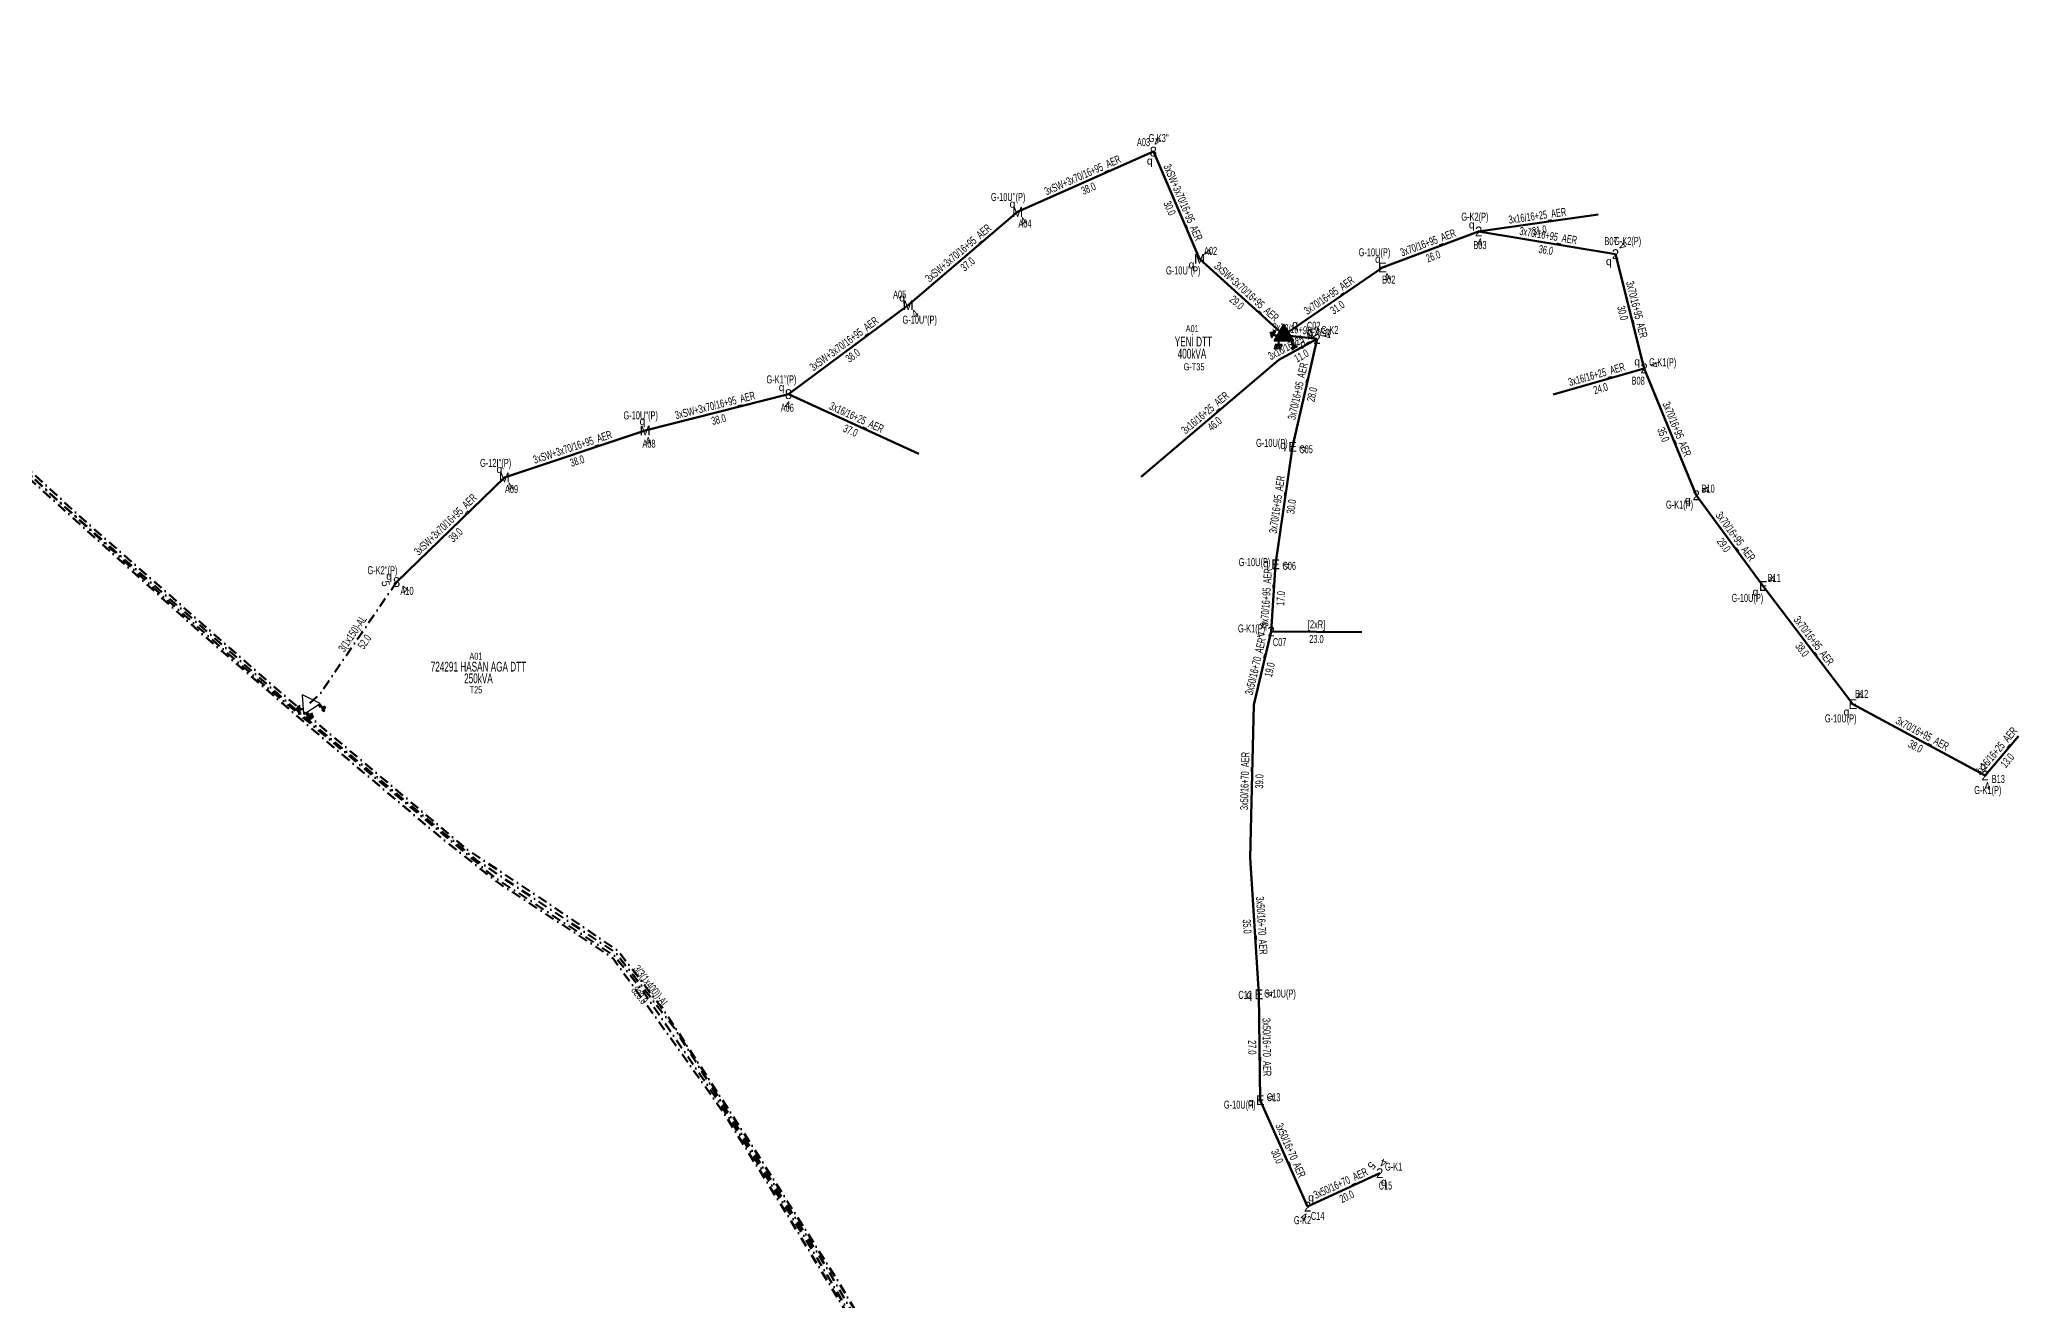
# Model space of a CAD drawing. Header units: millimetres. Extents: x 524161 to 529034, y 4027937 to 4030642.
# Drawn here: x 527802 to 528309, y 4029911 to 4030234 of the extents above; entities that cross this region are included whole.
import ezdxf
from ezdxf.enums import TextEntityAlignment as Align

# ---------------------------------------------------------------- set-up
doc = ezdxf.new("R2010")
doc.units = ezdxf.units.MM
doc.linetypes.add('DASHDOT', pattern=[5, 2.5, -1.25, 0, -1.25])
for name, color, linetype, lineweight in [('DIREK_AG_YENI', 108, 'Continuous', 25), ('DIREK_OG_YENI', 10, 'Continuous', 25), ('HAT_AG_HAVAI_BYSK', 3, 'Continuous', 50), ('HAT_AG_HAVAI_YENI', 3, 'Continuous', 50), ('HAT_OG_HAVAI_YENI', 1, 'Continuous', 70), ('HAT_OG_YERALTI_YENI', 1, 'DASHDOT', 70), ('TRAFO_MEVCUT', 5, 'Continuous', 30), ('TRAFO_TADILAT_BYSK', 5, 'Continuous', 30), ('TRAFO_YENI', 5, 'Continuous', 30)]:
    doc.layers.add(name, color=color, linetype=linetype, lineweight=lineweight)
doc.styles.add('Direk', font='B_CAD')
doc.styles.get("Standard").update_dxf_attribs({"font": 'Arial'})

# ---------------------------------------------------------------- blocks, each defined once
blk = doc.blocks.new('YENI_DIREK')
h = blk.add_hatch(color=32)
h.paths.add_polyline_path([(-3.28, -0.5), (-3.07, -0.63), (-2.64, 0.1), (-1.87, -0.35), (-1.77, -0.17), (-2.54, 0.28), (-2.11, 1.01), (-2.33, 1.14)])
h.paths.add_polyline_path([(-3.42, -0.17), (-3.29, -0.25), (-2.57, 0.98), (-2.7, 1.06)])
h.paths.add_polyline_path([(-3.5, 0.29), (-3.37, 0.22), (-3.01, 0.82), (-3.14, 0.9)])
h.paths.add_polyline_path([(-3.41, 0.73), (-3.54, 0.81), (-3.62, 0.68), (-3.49, 0.61)])
h.paths.add_polyline_path([(-1.26, -1.44), (-1.46, -1.44), (-1.47, -2.34), (-2.22, -2.34), (-2.48, -3.47), (-2.38, -3.47), (-2.17, -2.54), (-1.87, -2.54), (-2.08, -3.47), (-1.98, -3.47), (-1.77, -2.54), (-1.47, -2.54), (-1.68, -3.48), (-1.58, -3.48), (-1.37, -2.54), (-1.07, -2.54), (-1.28, -3.48), (-1.18, -3.48), (-0.97, -2.54), (-0.67, -2.55), (-0.88, -3.48), (-0.78, -3.48), (-0.52, -2.35), (-1.27, -2.34)])
at = {"layer": 'TRAFO_YENI'}
for points in [[(2.31, -1.57), (2.08, -1.92), (2.04, -1.44), (1.9, -1.44), (1.98, -2.32), (2.21, -1.96), (2.27, -2.67), (2.06, -2.67), (2.36, -2.87), (2.36, -2.86), (2.6, -2.49), (2.41, -2.63)], [(2.31, -1.57), (2.08, -1.92), (2.04, -1.44), (1.9, -1.44), (1.98, -2.32), (2.21, -1.96), (2.27, -2.67), (2.06, -2.67), (2.36, -2.87), (1.94, -3.19), (2.16, -3.79), (2.22, -3.74), (2.04, -3.26), (2.22, -3.13), (2.4, -3.6), (2.46, -3.56), (2.28, -3.08), (2.46, -2.94), (2.64, -3.42), (2.69, -3.38), (2.51, -2.9), (2.69, -2.76), (2.87, -3.24), (2.93, -3.2), (2.75, -2.72), (2.93, -2.58), (3.11, -3.06), (3.17, -3.01), (2.95, -2.42), (2.36, -2.86), (2.6, -2.49), (2.41, -2.63)], [(2.93, -2.58), (3.11, -3.06), (3.17, -3.01), (2.95, -2.42), (2.36, -2.86), (2.6, -2.49), (2.41, -2.63), (2.31, -1.57), (2.08, -1.92), (2.04, -1.44), (1.9, -1.44), (1.98, -2.32), (2.21, -1.96), (2.27, -2.67), (2.06, -2.67), (2.36, -2.87), (1.94, -3.19), (2.16, -3.79), (2.22, -3.74), (2.04, -3.26), (2.22, -3.13), (2.4, -3.6), (2.46, -3.56), (2.28, -3.08), (2.46, -2.94), (2.64, -3.42), (2.69, -3.38), (2.51, -2.9), (2.69, -2.76), (2.87, -3.24), (2.93, -3.2), (2.75, -2.72)]]:
    blk.add_hatch(color=32, dxfattribs=at).paths.add_polyline_path(points)
at = {"layer": 'TRAFO_TADILAT_BYSK', "color": 32, "flags": 128}
for points in [[(-3.49, 0.61), (-3.41, 0.73), (-3.54, 0.81), (-3.62, 0.68), (-3.49, 0.61)], [(-3.37, 0.22), (-3.01, 0.82), (-3.14, 0.9), (-3.5, 0.29), (-3.37, 0.22)], [(-3.29, -0.25), (-2.57, 0.98), (-2.7, 1.06), (-3.42, -0.17), (-3.29, -0.25)], [(-1.77, -0.17), (-2.54, 0.28), (-2.11, 1.01), (-2.33, 1.14), (-3.28, -0.5), (-3.07, -0.63), (-2.64, 0.1), (-1.87, -0.35), (-1.77, -0.17)], [(-1.26, -1.44), (-1.46, -1.44), (-1.47, -2.34), (-2.22, -2.34), (-2.48, -3.47), (-2.38, -3.47), (-2.17, -2.54), (-1.87, -2.54), (-2.08, -3.47), (-1.98, -3.47), (-1.77, -2.54), (-1.47, -2.54), (-1.68, -3.48), (-1.58, -3.48), (-1.37, -2.54), (-1.07, -2.54), (-1.28, -3.48), (-1.18, -3.48), (-0.97, -2.54), (-0.67, -2.55), (-0.88, -3.48), (-0.78, -3.48), (-0.52, -2.35), (-1.27, -2.34), (-1.26, -1.44)]]:
    blk.add_lwpolyline(points, dxfattribs=at)
at = {"layer": 'TRAFO_YENI', "linetype": 'Continuous'}
for p, q in [((-2.5, -1.44), (0, 2.89)), ((2.5, -1.44), (0, 2.89)), ((-2.5, -1.44), (2.5, -1.44))]:
    blk.add_line(p, q, dxfattribs=at)
at = {"layer": 'TRAFO_YENI', "color": 32, "flags": 128}
blk.add_lwpolyline([(1.9, -1.44), (2.04, -1.44), (2.08, -1.92), (2.31, -1.57), (2.41, -2.63), (2.6, -2.49), (2.36, -2.86), (2.95, -2.42), (3.17, -3.01), (3.11, -3.06), (2.93, -2.58), (2.75, -2.72), (2.93, -3.2), (2.87, -3.24), (2.69, -2.76), (2.51, -2.9), (2.69, -3.38), (2.64, -3.42), (2.46, -2.94), (2.28, -3.08), (2.46, -3.56), (2.4, -3.6), (2.22, -3.13), (2.04, -3.26), (2.22, -3.74), (2.16, -3.79), (1.94, -3.19), (2.36, -2.87), (2.06, -2.67), (2.27, -2.67), (2.21, -1.96), (1.98, -2.32), (1.9, -1.44)], dxfattribs=at)
at = {"layer": 'TRAFO_YENI', "linetype": 'Continuous'}
for points in [[(-2.5, -1.44), (0, -1.44), (0, 2.89)], [(0, -1.44), (0, 2.89), (2.5, -1.44)]]:
    blk.add_solid(points, dxfattribs=at)
blk = doc.blocks.new('MEV_DIREK')
h = blk.add_hatch(color=32)
h.paths.add_polyline_path([(-2.14, 0.97), (-2.35, 1.09), (-3.31, -0.55), (-3.09, -0.67), (-2.67, 0.06), (-1.89, -0.39), (-1.79, -0.22), (-2.56, 0.23)])
h.paths.add_polyline_path([(-3.46, -0.17), (-3.33, -0.25), (-2.61, 0.99), (-2.74, 1.06)])
h.paths.add_polyline_path([(-3.54, 0.29), (-3.41, 0.22), (-3.05, 0.82), (-3.18, 0.9)])
h.paths.add_polyline_path([(-3.58, 0.81), (-3.66, 0.68), (-3.53, 0.61), (-3.45, 0.74)])
h.paths.add_polyline_path([(-1.51, -2.34), (-2.26, -2.33), (-2.52, -3.47), (-2.42, -3.47), (-2.21, -2.53), (-1.91, -2.54), (-2.12, -3.47), (-2.02, -3.47), (-1.81, -2.54), (-1.51, -2.54), (-1.72, -3.47), (-1.62, -3.48), (-1.41, -2.54), (-1.11, -2.54), (-1.32, -3.48), (-1.22, -3.48), (-1.01, -2.54), (-0.71, -2.55), (-0.92, -3.48), (-0.82, -3.48), (-0.56, -2.35), (-1.31, -2.34), (-1.31, -1.44), (-1.51, -1.44)])
at = {"layer": 'TRAFO_MEVCUT'}
for points in [[(2.35, -1.57), (2.12, -1.92), (2.08, -1.44), (1.94, -1.44), (2.01, -2.32), (2.25, -1.96), (2.31, -2.67), (2.1, -2.67), (2.39, -2.87), (2.4, -2.86), (2.64, -2.49), (2.45, -2.63)], [(2.35, -1.57), (2.12, -1.92), (2.08, -1.44), (1.94, -1.44), (2.01, -2.32), (2.25, -1.96), (2.31, -2.67), (2.1, -2.67), (2.39, -2.87), (1.98, -3.19), (2.2, -3.79), (2.26, -3.74), (2.08, -3.26), (2.26, -3.13), (2.44, -3.6), (2.49, -3.56), (2.32, -3.08), (2.49, -2.94), (2.67, -3.42), (2.73, -3.38), (2.55, -2.9), (2.73, -2.76), (2.91, -3.24), (2.97, -3.2), (2.79, -2.72), (2.97, -2.58), (3.15, -3.06), (3.21, -3.01), (2.98, -2.42), (2.4, -2.86), (2.64, -2.49), (2.45, -2.63)], [(2.97, -2.58), (3.15, -3.06), (3.21, -3.01), (2.98, -2.42), (2.4, -2.86), (2.64, -2.49), (2.45, -2.63), (2.35, -1.57), (2.12, -1.92), (2.08, -1.44), (1.94, -1.44), (2.01, -2.32), (2.25, -1.96), (2.31, -2.67), (2.1, -2.67), (2.39, -2.87), (1.98, -3.19), (2.2, -3.79), (2.26, -3.74), (2.08, -3.26), (2.26, -3.13), (2.44, -3.6), (2.49, -3.56), (2.32, -3.08), (2.49, -2.94), (2.67, -3.42), (2.73, -3.38), (2.55, -2.9), (2.73, -2.76), (2.91, -3.24), (2.97, -3.2), (2.79, -2.72)]]:
    blk.add_hatch(color=32, dxfattribs=at).paths.add_polyline_path(points)
at = {"layer": 'TRAFO_MEVCUT', "linetype": 'Continuous'}
for p, q in [((-2.5, -1.44), (0, 2.89)), ((2.5, -1.44), (0, 2.89)), ((-2.5, -1.44), (2.5, -1.44))]:
    blk.add_line(p, q, dxfattribs=at)
at = {"layer": 'TRAFO_MEVCUT', "color": 32, "flags": 128}
blk.add_lwpolyline([(1.94, -1.44), (2.08, -1.44), (2.12, -1.92), (2.35, -1.57), (2.45, -2.63), (2.64, -2.49), (2.4, -2.86), (2.98, -2.42), (3.21, -3.01), (3.15, -3.06), (2.97, -2.58), (2.79, -2.72), (2.97, -3.2), (2.91, -3.24), (2.73, -2.76), (2.55, -2.9), (2.73, -3.38), (2.67, -3.42), (2.49, -2.94), (2.32, -3.08), (2.49, -3.56), (2.44, -3.6), (2.26, -3.13), (2.08, -3.26), (2.26, -3.74), (2.2, -3.79), (1.98, -3.19), (2.39, -2.87), (2.1, -2.67), (2.31, -2.67), (2.25, -1.96), (2.01, -2.32), (1.94, -1.44)], dxfattribs=at)
at = {"layer": 'TRAFO_TADILAT_BYSK', "color": 32, "flags": 128}
for points in [[(-3.53, 0.61), (-3.45, 0.74), (-3.58, 0.81), (-3.66, 0.68), (-3.53, 0.61)], [(-3.41, 0.22), (-3.05, 0.82), (-3.18, 0.9), (-3.54, 0.29), (-3.41, 0.22)], [(-3.33, -0.25), (-2.61, 0.99), (-2.74, 1.06), (-3.46, -0.17), (-3.33, -0.25)], [(-1.79, -0.22), (-2.56, 0.23), (-2.14, 0.97), (-2.35, 1.09), (-3.31, -0.55), (-3.09, -0.67), (-2.67, 0.06), (-1.89, -0.39), (-1.79, -0.22)], [(-1.31, -1.44), (-1.51, -1.44), (-1.51, -2.34), (-2.26, -2.33), (-2.52, -3.47), (-2.42, -3.47), (-2.21, -2.53), (-1.91, -2.54), (-2.12, -3.47), (-2.02, -3.47), (-1.81, -2.54), (-1.51, -2.54), (-1.72, -3.47), (-1.62, -3.48), (-1.41, -2.54), (-1.11, -2.54), (-1.32, -3.48), (-1.22, -3.48), (-1.01, -2.54), (-0.71, -2.55), (-0.92, -3.48), (-0.82, -3.48), (-0.56, -2.35), (-1.31, -2.34), (-1.31, -1.44)]]:
    blk.add_lwpolyline(points, dxfattribs=at)

msp = doc.modelspace()

# ---------------------------------------------------------------- linework, layer by layer
at = {"layer": 'HAT_AG_HAVAI_BYSK'}
msp.add_line((528140.753, 4030081.995), (528117.542, 4030082.167), dxfattribs=at)
at = {"layer": 'HAT_AG_HAVAI_YENI'}
for p, q in [((528201.311, 4030188.979), (528170.702, 4030184.637)), ((528170.702, 4030184.637), (528146.047, 4030175.401)), ((528205.761, 4030178.837), (528170.702, 4030184.637)), ((528213.096, 4030149.554), (528205.761, 4030178.837)), ((528146.047, 4030175.401), (528120.82, 4030158.025)), ((528119.467, 4030151.739), (528129.311, 4030157.086)), ((528120.82, 4030158.025), (528129.311, 4030157.086)), ((528129.311, 4030157.086), (528123.037, 4030129.468)), ((528084.2, 4030121.783), (528119.467, 4030151.739)), ((528189.775, 4030142.879), (528213.096, 4030149.554)), ((528226.448, 4030117.031), (528213.096, 4030149.554)), ((528027.222, 4030127.685), (527993.867, 4030142.95)), ((528123.037, 4030129.468), (528118.68, 4030099.34)), ((528243.626, 4030093.785), (528226.448, 4030117.031)), ((528118.68, 4030099.34), (528117.542, 4030082.167)), ((528243.626, 4030093.785), (528266.572, 4030063.494)), ((528113.097, 4030063.381), (528117.542, 4030082.167)), ((528112.161, 4030024.175), (528113.097, 4030063.381)), ((528266.572, 4030063.494), (528300.464, 4030045.247)), ((528309.008, 4030055.355), (528300.464, 4030045.247)), ((528112.161, 4030024.175), (528114.371, 4029989.169)), ((528114.371, 4029989.169), (528114.753, 4029962.062)), ((528114.753, 4029962.062), (528126.884, 4029934.774)), ((528126.884, 4029934.774), (528145.345, 4029943.354))]:
    msp.add_line(p, q, dxfattribs=at)
at = {"layer": 'HAT_OG_HAVAI_YENI'}
for p, q in [((528087.352, 4030205.097), (528052.585, 4030189.621)), ((528087.352, 4030205.097), (528099.169, 4030177.617)), ((528052.585, 4030189.621), (528024.534, 4030165.74)), ((528099.169, 4030177.617), (528120.82, 4030158.025)), ((528024.534, 4030165.74), (527993.867, 4030142.95)), ((527993.867, 4030142.95), (527957.137, 4030133.622)), ((527957.137, 4030133.622), (527921.082, 4030121.621)), ((527921.082, 4030121.621), (527893.437, 4030094.792))]:
    msp.add_line(p, q, dxfattribs=at)
at = {"layer": 'HAT_OG_YERALTI_YENI', "flags": 128}
for points in [[(528126.853823, 4029657.591163), (528161.086722, 4029667.762433), (528155.667368, 4029693.687454), (528128.720219, 4029724.278473), (528124.228417, 4029733.687679), (528129.073162, 4029739.321104), (528114.44028, 4029761.395113), (528095.468306, 4029784.51668), (528077.968687, 4029807.209369), (528061.068413, 4029832.343111), (528043.398418, 4029852.864863), (528026.680998, 4029879.199661), (528003.377579, 4029919.566125), (527964.655349, 4029980.468961), (527949.72468, 4029999.688029), (527913.896098, 4030023.57375), (527868.5549, 4030061.332457), (527806.498427, 4030115.740319), (527760.152823, 4030158.963277), (527741.100374, 4030180.183657), (527712.859376, 4030208.547458), (527696.267129, 4030219.939586), (527671.015396, 4030233.796353), (527663.081934, 4030225.396217), (527656.548495, 4030218.862777), (527660.371, 4030218.045)], [(526005.13, 4028108.118), (526036.584425, 4028099.993211), (526021.639844, 4028023.317953), (526025.638449, 4028018.176889), (526160.067739, 4028000.659191), (526303.133008, 4027983.158803), (526351.840403, 4027979.257821), (526353.89097, 4027997.566451), (526369.563158, 4028042.971856), (526398.832723, 4028135.494036), (526417.063516, 4028190.536719), (526443.866874, 4028276.045381), (526478.305826, 4028388.130191), (526515.0377, 4028500.61163), (526534.423798, 4028558.532714), (526552.220092, 4028600.319819), (526576.275398, 4028703.33293), (526610.676849, 4028825.815043), (526638.463236, 4028921.50473), (526671.010398, 4029029.079225), (526698.034375, 4029120.235972), (526729.062561, 4029231.188529), (526761.984739, 4029336.617303), (526780.190703, 4029372.622099), (526793.210588, 4029394.371329), (526779.14956, 4029404.770632), (526810.054528, 4029448.125469), (526850.74737, 4029510.783203), (526908.272222, 4029600.650468), (526935.368996, 4029633.166596), (526984.70251, 4029699.774299), (527008.171691, 4029736.78486), (527018.658528, 4029731.931448), (527033.478769, 4029753.771803), (527063.269223, 4029799.327103), (527064.742581, 4029804.093847), (527091.855934, 4029847.670537), (527131.357585, 4029907.180899), (527179.00403, 4029980.115568), (527203.185204, 4030017.644649), (527231.374032, 4030060.889667), (527239.477903, 4030073.713484), (527294.685467, 4030107.600702), (527357.043625, 4030148.136221), (527362.330377, 4030148.396225), (527365.710432, 4030139.382745), (527384.2574, 4030110.695613), (527418.449117, 4030055.864233), (527430.567345, 4030035.959496), (527435.680762, 4030027.292688), (527459.947823, 4030042.286265), (527487.839731, 4030059.693204), (527510.177642, 4030073.895064), (527529.335446, 4030086.862165), (527546.135719, 4030097.329002), (527561.802641, 4030111.862571), (527578.869585, 4030127.796164), (527613.615693, 4030159.743731), (527657.880718, 4030206.523633), (527668.435368, 4030219.506538), (527675.460697, 4030229.457766), (527700.585772, 4030216.613557), (527712.753969, 4030207.938083), (527733.597641, 4030187.319748), (527738.593503, 4030181.777097), (527761.127203, 4030156.990028), (527785.35093, 4030135.132339), (527832.861985, 4030091.783801), (527858.64679, 4030069.150932), (527892.197964, 4030041.122704), (527918.675061, 4030019.039679), (527949.208224, 4029999.097355), (527956.477385, 4029990.123365), (527976.757714, 4029960.491551), (527998.502734, 4029926.127659), (528021.016303, 4029887.966608), (528042.423318, 4029853.039374), (528060.877387, 4029831.55332), (528075.974966, 4029807.892936), (528091.625171, 4029788.310109), (528105.370728, 4029771.74784), (528114.929611, 4029760.055301), (528128.337162, 4029739.774971), (528123.830422, 4029734.141547), (528128.675167, 4029723.212702), (528139.249103, 4029709.421583), (528154.515476, 4029694.03279), (528160.582242, 4029668.032368), (528137.106033, 4029661.202532), (528126.853823, 4029657.591163)], [(526373.838, 4027975.531), (526354.194776, 4027978.364674), (526352.504749, 4027979.266022), (526354.420113, 4027996.729639), (526373.76006, 4028054.5739), (526389.527274, 4028104.037324), (526415.507072, 4028183.97582), (526443.700532, 4028272.915093), (526466.333401, 4028348.030641), (526487.725792, 4028415.818059), (526513.177209, 4028492.618662), (526534.684695, 4028556.793466), (526540.543457, 4028571.215033), (526553.268485, 4028601.493374), (526562.507301, 4028638.448641), (526579.39609, 4028708.263146), (526598.204091, 4028778.421339), (526614.651265, 4028836.864614), (526627.950706, 4028883.029628), (526642.255875, 4028930.895682), (526655.309071, 4028975.071641), (526670.81874, 4029025.661294), (526689.704957, 4029089.933072), (526704.862488, 4029142.685784), (526720.888339, 4029198.992388), (526735.702022, 4029250.273155), (526749.911533, 4029295.750531), (526759.520349, 4029327.694479), (526762.6404, 4029336.447955), (526775.727279, 4029362.448377), (526779.546468, 4029369.96569), (526789.290216, 4029386.735193), (526793.795564, 4029394.312933), (526779.949185, 4029405.031056), (526802.099268, 4029436.456281), (526822.191999, 4029465.877484), (526851.426966, 4029509.705372), (526879.105684, 4029551.675966), (526909.199031, 4029600.338151), (526944.560184, 4029644.586296), (526951.626966, 4029654.186452), (526954.627014, 4029657.053165), (526969.893929, 4029678.986855), (527001.614676, 4029725.365783), (527008.466285, 4029736.142662), (527018.66645, 4029731.342584), (527031.466658, 4029749.676215), (527052.924845, 4029782.600064), (527064.306323, 4029799.648125), (527065.906349, 4029805.71489), (527088.366654, 4029840.572069), (527115.01834, 4029881.419886), (527143.67286, 4029925.06386), (527174.588794, 4029972.306281), (527191.181041, 4029997.492642), (527209.173837, 4030025.611368), (527226.766871, 4030052.665197), (527239.55804, 4030072.58358), (527266.811067, 4030089.975875), (527293.057981, 4030105.957256), (527326.679665, 4030127.639298), (527353.742719, 4030145.21809), (527357.420292, 4030147.572764), (527362.087034, 4030147.367633), (527365.522987, 4030138.495694), (527385.920775, 4030107.125309), (527414.059799, 4030062.119876), (527435.638602, 4030026.859726), (527474.859687, 4030051.059103), (527507.67452, 4030071.801953), (527527.335414, 4030084.9288), (527546.335723, 4030097.128999), (527553.735843, 4030103.329099), (527576.269542, 4030124.262773), (527595.287179, 4030140.050664), (527615.94884, 4030161.46033), (527634.520897, 4030181.057278), (527657.666406, 4030204.814366), (527675.452086, 4030228.600284), (527697.985786, 4030217.46677), (527706.769849, 4030211.602391), (527713.036617, 4030207.068984), (527730.28321, 4030190.012094), (527763.203381, 4030154.025347), (527784.062119, 4030135.169269), (527812.184698, 4030109.715571), (527843.765909, 4030081.334764), (527874.745393, 4030054.62107), (527905.412557, 4030028.820651), (527919.527448, 4030017.699468), (527945.461202, 4030000.76586), (527948.905644, 4029998.383793), (527966.50593, 4029973.983396), (527977.776068, 4029958.031746), (527994.536435, 4029931.068699), (528012.887489, 4029900.727718), (528029.189787, 4029873.560212), (528042.564891, 4029851.982056), (528055.734676, 4029837.224362), (528060.247569, 4029831.993508), (528070.463591, 4029816.061377), (528074.640413, 4029808.967138), (528086.865325, 4029793.312291), (528096.211438, 4029782.232895), (528104.489108, 4029772.060915), (528114.755672, 4029759.751584), (528119.459132, 4029752.529497), (528126.25025, 4029742.218258), (528127.82565, 4029739.584518), (528123.425639, 4029734.152781), (528127.913104, 4029723.786873), (528131.577835, 4029718.83832), (528141.850536, 4029706.003067), (528154.27242, 4029693.623077), (528160.107131, 4029668.196372), (528131.940993, 4029660.109456), (528126.853823, 4029657.591163)], [(526438.31, 4029502.833), (526440.204875, 4029506.449965), (526516.515248, 4029467.196261), (526525.44986, 4029476.423811), (526550.935474, 4029525.63741), (526563.119203, 4029543.33286), (526588.512949, 4029526.345918), (526607.01512, 4029513.73827), (526650.617829, 4029485.683815), (526701.164717, 4029453.135111), (526766.917481, 4029409.490948), (526777.50832, 4029404.758872), (526806.126118, 4029444.418183), (526859.044137, 4029525.504806), (526907.471165, 4029600.840955), (526947.284872, 4029650.393385), (526951.751612, 4029655.860141), (526954.00777, 4029657.381693), (526980.208196, 4029695.648981), (527007.937084, 4029737.346519), (527018.510589, 4029732.319771), (527040.264275, 4029765.773648), (527062.690904, 4029799.538765), (527065.036927, 4029805.669968), (527088.021301, 4029842.737903), (527115.280387, 4029883.503829), (527152.675375, 4029941.278138), (527191.871993, 4030001.079), (527221.934411, 4030046.793281), (527239.260552, 4030074.253548), (527305.429027, 4030115.254773), (527357.00048, 4030148.904155), (527362.859242, 4030149.129492), (527366.351966, 4030139.327333), (527395.195101, 4030094.935945), (527435.795157, 4030027.671284), (527460.728896, 4030043.604877), (527508.835156, 4030074.008259), (527547.535742, 4030098.995696), (527621.746716, 4030169.302446), (527663.197456, 4030213.389629), (527675.500856, 4030230.672977), (527702.87515, 4030216.144238), (527713.803994, 4030208.370111), (527743.052274, 4030178.757953), (527761.755245, 4030158.139618), (527811.636188, 4030112.198283), (527862.072895, 4030067.939694), (527911.50642, 4030026.279289), (527932.575429, 4030012.308395), (527950.264383, 4030000.252866), (527962.385571, 4029984.398993), (527984.243259, 4029950.823781), (528006.534689, 4029915.703418), (528034.467181, 4029868.512606), (528044.156672, 4029852.739016), (528056.96512, 4029838.233436), (528068.006633, 4029823.473863), (528081.75219, 4029803.644207), (528097.855141, 4029782.255724), (528110.924686, 4029766.369466), (528125.156201, 4029746.323368), (528129.749609, 4029739.389922), (528124.636192, 4029733.496493), (528129.314173, 4029724.148), (528138.327653, 4029714.007835), (528147.687805, 4029703.694334), (528156.256468, 4029694.176786), (528161.716556, 4029667.396351), (528127.843959, 4029657.183636), (528126.853823, 4029657.591163)], [(527893.437, 4030094.792), (527873.911207, 4030066.290275), (527870.959466, 4030063.50212)]]:
    msp.add_lwpolyline(points, dxfattribs=at)

# ---------------------------------------------------------------- block references
at = {"layer": 'TRAFO_MEVCUT', "rotation": 33.476278}
msp.add_blockref('MEV_DIREK', (527870.959466, 4030063.50212), dxfattribs=at)
at = {"layer": 'TRAFO_YENI'}
msp.add_blockref('YENI_DIREK', (528120.82, 4030158.025), dxfattribs=at)

# ---------------------------------------------------------------- texts
at = {"layer": 'DIREK_AG_YENI', "width": 0.53}
for s, p in [('G-K2(P)', (528169.739213, 4030188.412762)), ('B03', (528171.0418, 4030181.153534)), ('B07', (528204.623223, 4030182.146904)), ('G-K2(P)', (528208.87021, 4030182.210481)), ('G-10U(P)', (528144.012151, 4030179.302013)), ('B02', (528147.665692, 4030172.297802)), ('C02', (528128.430685, 4030160.473484)), ('G-K2', (528132.54779, 4030159.390126)), ('G-K1(P)', (528217.869672, 4030151.1227)), ('B08', (528211.569734, 4030146.404315)), ('G-10U(P)', (528117.714893, 4030130.455718)), ('C05', (528126.478239, 4030128.829348)), ('B10', (528229.497499, 4030118.748718)), ('G-K1(P)', (528222.180057, 4030114.626959)), ('G-10U(P)', (528113.274916, 4030099.909057)), ('C06', (528122.160762, 4030098.973539)), ('B11', (528246.428418, 4030095.881772)), ('G-10U(P)', (528239.576214, 4030090.754946)), ('G-K1(P)', (528112.511368, 4030082.923471)), ('C07', (528119.703148, 4030079.413922)), ('B12', (528268.848615, 4030066.152387)), ('G-10U(P)', (528263.472179, 4030059.874362)), ('B13', (528303.848979, 4030044.357104)), ('G-K1(P)', (528301.172524, 4030041.514331)), ('C12', (528110.873603, 4029989.034039)), ('G-10U(P)', (528119.811155, 4029989.37893)), ('C13', (528118.171516, 4029962.812832)), ('G-10U(P)', (528109.478372, 4029960.903498)), ('G-K1', (528148.914836, 4029945.01313)), ('C15', (528146.820137, 4029940.180048)), ('G-K2', (528125.583694, 4029931.30586)), ('C14', (528129.451532, 4029932.395391))]:
    msp.add_text(s, height=2.05, dxfattribs=at).set_placement(p, align=Align.MIDDLE_CENTER)
at = {"layer": 'DIREK_AG_YENI', "color": 4, "style": 'Direk'}
for p in [(528168.934233, 4030186.404767), (528144.890791, 4030177.61757), (528204.066704, 4030176.998696), (528127.543233, 4030158.853767), (528211.328233, 4030151.321767), (528120.578972, 4030129.92418), (528224.269786, 4030115.804059), (528116.193741, 4030099.601758), (528241.624273, 4030092.287306), (528115.774233, 4030083.934767), (528264.945846, 4030061.595152), (528299.997782, 4030047.703143), (528111.872859, 4029989.072599), (528112.311203, 4029961.525692), (528127.761663, 4029937.114878), (528146.398669, 4029941.086892)]:
    msp.add_text('q', height=2, dxfattribs=at).set_placement(p, align=Align.MIDDLE_CENTER)
at = {"layer": 'DIREK_AG_YENI', "style": 'Direk'}
for s, p in [('2', (528170.702, 4030184.637)), ('E', (528146.047, 4030175.401)), ('2', (528205.761, 4030178.837)), ('2', (528129.311, 4030157.086)), ('2', (528213.096, 4030149.554)), ('E', (528123.037, 4030129.468)), ('2', (528226.448, 4030117.031)), ('E', (528118.68, 4030099.34)), ('E', (528243.626, 4030093.785)), ('2', (528117.542, 4030082.167)), ('E', (528266.572, 4030063.494)), ('2', (528300.464, 4030045.247)), ('E', (528114.371, 4029989.169)), ('E', (528114.753, 4029962.062)), ('2', (528145.345, 4029943.354)), ('2', (528126.884, 4029934.774))]:
    msp.add_text(s, height=2.5, dxfattribs=at).set_placement(p, align=Align.MIDDLE_CENTER)
at = {"layer": 'DIREK_AG_YENI', "color": 32, "style": 'Direk'}
for s, rotation, p in [('4', 365.571382, (528170.97384, 4030181.850227)), ('4', 137.334406, (528207.658611, 4030180.895901)), ('4', 387.547476, (528147.341954, 4030172.918442)), ('4', 106.100647, (528132.001173, 4030157.862511)), ('4', 108.191303, (528215.756054, 4030150.428134)), ('4', 439.486219, (528125.789991, 4030128.957078)), ('4', 119.391629, (528228.887599, 4030118.405174)), ('4', 443.98994, (528121.46461, 4030099.046831)), ('4', 126.803873, (528245.867934, 4030095.462418)), ('4', 285.843967, (528114.848375, 4030081.402548)), ('4', 139.423591, (528268.393292, 4030065.62071)), ('4', 370.747851, (528300.986164, 4030042.496119)), ('4', 92.20989, (528117.168918, 4029989.276969)), ('4', 102.387562, (528117.487813, 4029962.662665)), ('5', 227.427288, (528143.283026, 4029945.248271)), ('4', 159.927289, (528146.305995, 4029945.983922)), ('4', 339.447518, (528125.901017, 4029932.152217))]:
    msp.add_text(s, height=2, rotation=rotation, dxfattribs=at).set_placement(p, align=Align.MIDDLE_CENTER)
at = {"layer": 'DIREK_OG_YENI', "width": 0.53}
for s, p in [('A03', (528084.821032, 4030207.514478)), ("G-K3''", (528088.705189, 4030208.555641)), ("G-10U''(P)", (528050.155019, 4030193.479396)), ('A04', (528054.450187, 4030186.6594)), ('A02', (528102.016154, 4030179.652612)), ("G-10U''(P)", (528095.005814, 4030174.640472)), ('A05', (528022.354558, 4030168.478619)), ("G-10U''(P)", (528027.484586, 4030162.032386)), ("G-K1''(P)", (527992.06747, 4030146.734062)), ('A06', (527993.551561, 4030139.464244)), ("G-10U''(P)", (527955.995692, 4030137.517421)), ('A08', (527958.121087, 4030130.263195)), ("G-12I''(P)", (527918.8198, 4030125.345182)), ('A09', (527922.899063, 4030118.629632)), ("G-K2''(P)", (527889.821921, 4030097.840076)), ('A10', (527896.112803, 4030092.53588))]:
    msp.add_text(s, height=2.05, dxfattribs=at).set_placement(p, align=Align.MIDDLE_CENTER)
at = {"layer": 'DIREK_OG_YENI', "style": 'Direk'}
for s, p in [('8', (528087.352, 4030205.097)), ('M', (528052.585, 4030189.621)), ('M', (528099.169, 4030177.617)), ('M', (528024.534, 4030165.74)), ('8', (527993.867, 4030142.95)), ('M', (527957.137, 4030133.622)), ('M', (527921.082, 4030121.621)), ('8', (527893.437, 4030094.792))]:
    msp.add_text(s, height=2.5, dxfattribs=at).set_placement(p, align=Align.MIDDLE_CENTER)
at = {"layer": 'DIREK_OG_YENI', "color": 32, "style": 'Direk'}
for s, rotation, p in [('4', 158.632134, (528088.372193, 4030207.704529)), ('4', 392.202331, (528054.07715, 4030187.25172)), ('4', 125.5634, (528101.446723, 4030179.24549)), ('4', 398.51341, (528026.277554, 4030163.549105)), ('4', 354.82917, (527993.614648, 4030140.161395)), ('4', 376.329908, (527957.924269, 4030130.934956)), ('4', 391.275975, (527922.53565, 4030119.227906)), ('5', 277.724925, (527890.662411, 4030094.415632)), ('4', 409.863882, (527895.577643, 4030092.987104))]:
    msp.add_text(s, height=2, rotation=rotation, dxfattribs=at).set_placement(p, align=Align.MIDDLE_CENTER)
at = {"layer": 'DIREK_OG_YENI', "color": 4, "style": 'Direk'}
for p in [(528086.441114, 4030202.768849), (528051.252723, 4030191.736429), (528097.135319, 4030176.162991), (528022.977256, 4030167.696156), (527992.099233, 4030144.717767), (527956.434081, 4030136.021147), (527919.784098, 4030123.757691), (527891.525712, 4030096.403514)]:
    msp.add_text('q', height=2, dxfattribs=at).set_placement(p, align=Align.MIDDLE_CENTER)
at = {"layer": 'HAT_AG_HAVAI_BYSK', "lineweight": 30, "width": 0.53}
msp.add_text('[2xR]', height=2.05, rotation=359.575898, dxfattribs=at).set_placement((528129.153598, 4030082.930883), align=Align.CENTER)
msp.add_text('23.0', height=2.05, rotation=359.575898, dxfattribs=at).set_placement((528129.141015, 4030081.23093), align=Align.TOP_CENTER)
at = {"layer": 'HAT_AG_HAVAI_YENI', "lineweight": 30, "width": 0.53}
for s, rotation, p in [('3x16/16+25_AER', 368.074124, (528185.88722, 4030187.649488)), ('3x70/16+95_AER', 380.536445, (528158.076269, 4030180.814709, 264073.023346)), ('3x70/16+95_AER', 350.606771, (528188.370109, 4030182.575623)), ('3x70/16+95_AER', 394.558411, (528132.951578, 4030167.413215)), ('3x70/16+95_AER', 284.063155, (528210.252812, 4030164.402038)), ('3x70/16+95_AER', 353.686438, (528125.159211, 4030158.400543)), ('3x16/16+25_AER', 28.509809, (528123.983063, 4030155.159322)), ('3x16/16+25_AER', 15.971803, (528201.201623, 4030147.033576)), ('3x70/16+95_AER', 437.20114, (528125.344682, 4030143.465316)), ('3x16/16+25_AER', 335.408679, (528010.898222, 4030136.090404)), ('3x16/16+25_AER', 40.344771, (528101.283222, 4030137.408838)), ('3x70/16+95_AER', 292.319854, (528220.558233, 4030133.615133)), ('3x70/16+95_AER', 441.771572, (528120.016898, 4030114.525605)), ('3x70/16+95_AER', 306.462921, (528235.720318, 4030105.913065)), ('3x70/16+95_AER', 86.208346, (528117.262527, 4030090.80945)), ('3x70/16+95_AER', 307.143611, (528255.776321, 4030079.152504)), ('3x50/16+70_AER', 436.688923, (528114.492142, 4030072.969609)), ('3x70/16+95_AER', 331.703528, (528283.920694, 4030055.118692)), ('3x16/16+25_AER', 409.794314, (528304.087015, 4030050.849714)), ('3x50/16+70_AER', 88.632386, (528111.779242, 4030043.798287, 264056.5485)), ('3x50/16+70_AER', 273.61194, (528114.114169, 4030006.725547)), ('3x50/16+70_AER', 270.808304, (528115.411848, 4029975.6276)), ('3x50/16+70_AER', 293.968336, (528121.595505, 4029948.76356)), ('3x50/16+70_AER', 24.928474, (528135.756336, 4029939.835182))]:
    msp.add_text(s, height=2.05, rotation=rotation, dxfattribs=at).set_placement(p, align=Align.CENTER)
for s, rotation, p in [('31.0', 368.074124, (528186.125992, 4030185.966339)), ('36.0', 350.606771, (528188.092653, 4030180.898418)), ('26.0', 380.536445, (528158.672634, 4030179.222745, 264073.023346)), ('31.0', 394.558411, (528133.915896, 4030166.013182)), ('30.0', 284.063155, (528208.603763, 4030163.988953)), ('9.0', 353.686438, (528124.972263, 4030156.710854)), ('11.0', 28.509809, (528124.794488, 4030153.665472)), ('24.0', 15.971803, (528201.669402, 4030145.399201)), ('28.0', 437.20114, (528127.002443, 4030143.088717)), ('37.0', 335.408679, (528010.190778, 4030134.544596)), ('46.0', 40.344771, (528102.383778, 4030136.113162)), ('35.0', 292.319854, (528218.9856, 4030132.969513)), ('30.0', 441.771572, (528121.699397, 4030114.282301)), ('29.0', 306.462921, (528234.353107, 4030104.902751)), ('17.0', 86.208346, (528118.958806, 4030090.697031)), ('38.0', 307.143611, (528254.421209, 4030078.126019)), ('19.0', 436.688923, (528116.146471, 4030072.578205)), ('38.0', 331.703528, (528283.114836, 4030053.621831)), ('13.0', 409.794314, (528305.38536, 4030049.752307)), ('39.0', 88.632386, (528113.478758, 4030043.757713, 264056.5485)), ('35.0', 273.61194, (528112.417546, 4030006.618449)), ('27.0', 270.808304, (528113.712017, 4029975.603618)), ('30.0', 293.968336, (528120.042096, 4029948.072966)), ('20.0', 24.928474, (528136.472863, 4029938.293563))]:
    msp.add_text(s, height=2.05, rotation=rotation, dxfattribs=at).set_placement(p, align=Align.TOP_CENTER)
at = {"layer": 'HAT_OG_HAVAI_YENI', "lineweight": 30, "width": 0.53}
for rotation, p in [(383.99569, (528069.622833, 4030198.135716)), (293.268225, (528094.04115, 4030191.692929, 264049.584284)), (400.408126, (528038.008478, 4030178.328108)), (317.859378, (528110.564831, 4030168.451622)), (396.618275, (528008.69334, 4030155.027661)), (374.249639, (527975.292818, 4030139.109866)), (378.410486, (527938.841189, 4030128.427934)), (404.141944, (527906.667621, 4030108.816151))]:
    msp.add_text('3xSW+3x70/16+95_AER', height=2.05, rotation=rotation, dxfattribs=at).set_placement(p, align=Align.CENTER)
for s, rotation, p in [('38.0', 383.99569, (528070.314169, 4030196.582636)), ('30.0', 293.268225, (528092.479418, 4030191.021368, 264049.584284)), ('37.0', 400.408126, (528039.110466, 4030177.033649)), ('29.0', 317.859378, (528109.424211, 4030167.191072)), ('38.0', 396.618275, (528009.707358, 4030153.663194)), ('38.0', 374.249639, (527975.711268, 4030137.462171)), ('38.0', 378.410486, (527939.378087, 4030126.814943)), ('39.0', 404.141944, (527907.851566, 4030107.596203))]:
    msp.add_text(s, height=2.05, rotation=rotation, dxfattribs=at).set_placement(p, align=Align.TOP_CENTER)
at = {"layer": 'HAT_OG_YERALTI_YENI', "lineweight": 30, "width": 0.53}
for s, rotation, p in [('3(1x150)-AL', 415.585968, (527882.972875, 4030081.021531)), ('3(3(1x400))-AL', 307.842472, (527957.86126, 4029990.599964))]:
    msp.add_text(s, height=2.05, rotation=rotation, dxfattribs=at).set_placement(p, align=Align.CENTER)
for s, rotation, p in [('52.0', 415.585968, (527884.375332, 4030080.060744)), ('828.0', 307.842472, (527956.518769, 4029989.557026))]:
    msp.add_text(s, height=2.05, rotation=rotation, dxfattribs=at).set_placement(p, align=Align.TOP_CENTER)
at = {"layer": 'TRAFO_MEVCUT', "width": 0.6}
for s, height, p in [('724291 HASAN AGA DTT', 2.5, (527914.417138, 4030071.877963)), ('A01', 1.8, (527913.778826, 4030074.904116)), ('250kVA', 2.5, (527914.417138, 4030068.877963))]:
    msp.add_text(s, height=height, dxfattribs=at).set_placement(p, align=Align.CENTER)
msp.add_text('T25', height=1.8, dxfattribs=at).set_placement((527913.778826, 4030068.0795), align=Align.TOP_CENTER)
at = {"layer": 'TRAFO_YENI', "width": 0.6}
for s, height, p in [('A01', 1.8, (528097.307866, 4030158.830044)), ('YENİ DTT', 2.5, (528097.612468, 4030155.174829)), ('400kVA', 2.5, (528097.246946, 4030152.067896))]:
    msp.add_text(s, height=height, dxfattribs=at).set_placement(p, align=Align.CENTER)
at = {"layer": 'TRAFO_YENI', "color": 4, "style": 'Direk'}
msp.add_text('q', height=2, dxfattribs=at).set_placement((528123.648427, 4030160.853427), align=Align.MIDDLE_CENTER)
at = {"layer": 'TRAFO_YENI', "width": 0.6}
msp.add_text('G-T35', height=1.8, dxfattribs=at).set_placement((528097.795228, 4030150.849491), align=Align.TOP_CENTER)

doc.saveas('drawing.dxf')
